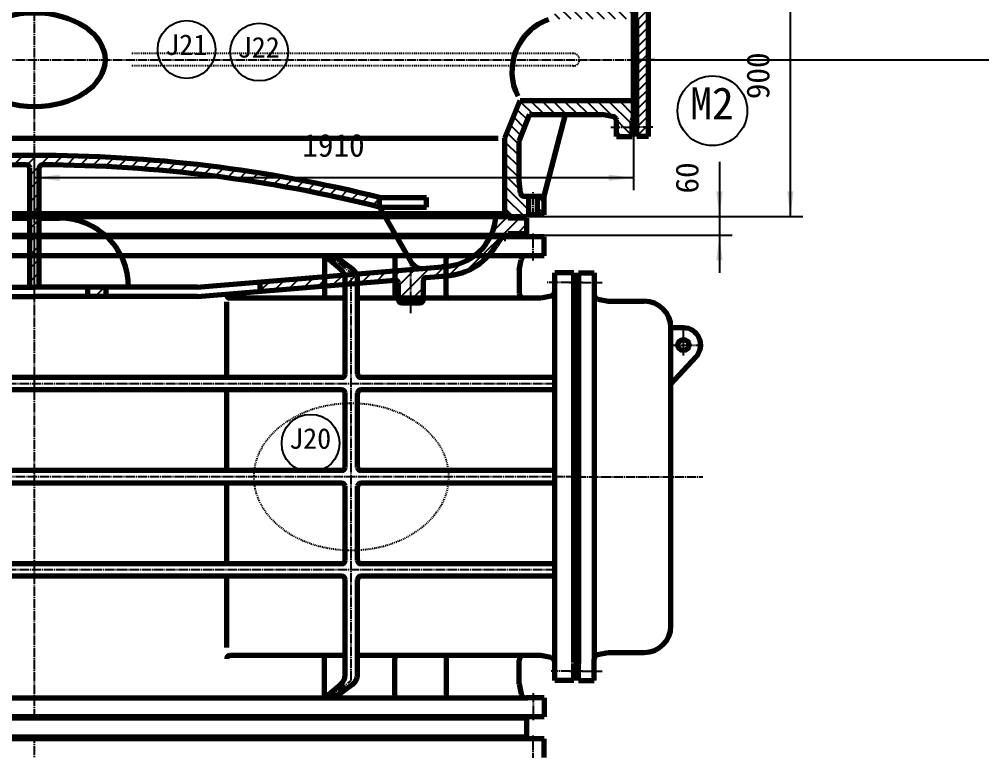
# Model space of a CAD drawing. Header units: millimetres. Extents: x -12040 to 11740, y -16820 to 16820.
# Drawn here: x -5204 to -2135, y -1161 to 1171 of the extents above; entities that cross this region are included whole.
import ezdxf

# ---------------------------------------------------------------- set-up
doc = ezdxf.new("R2010")
doc.units = ezdxf.units.MM
doc.linetypes.add('EB_DASH', pattern=[6, 3, -3])
doc.linetypes.add('EB_DASHDOT', pattern=[39, 30, -3, 3, -3])
for name, color, linetype, lineweight in [('CAXA0', 7, 'Continuous', 70), ('CAXA1', 1, 'EB_DASHDOT', 25), ('CAXA2', 6, 'EB_DASH', 25), ('CAXA3', 7, 'Continuous', 25), ('CAXA4', 3, 'Continuous', 25), ('CAXA5', 4, 'Continuous', 25)]:
    doc.layers.add(name, color=color, linetype=linetype, lineweight=lineweight)
doc.styles.add('UserTxtStyle1', font='SIMFANG.TTF')
doc.styles.add('UserTxtStyle2', font='SIMFANG.TTF')
doc.styles.add('标准', font='SIMFANG.TTF')
doc.dimstyles.new('标准', dxfattribs={"dimscale": 20, "dimtxt": 3.5, "dimasz": 4, "dimexe": 2, "dimexo": 0, "dimtad": 1, "dimdsep": 46, "dimtxsty": '标准', "dimcen": 0, "dimdle": 6, "dimaunit": 1, "dimazin": 2, "dimtfac": 1, "dimtdec": 3, "dimtmove": 0, "dimatfit": 3, "dimfxl": 0, "dimtolj": 1, "dimtzin": 0, "dimarcsym": 0})

# ---------------------------------------------------------------- blocks, each defined once
blk = doc.blocks.new('CAXBLOCK38', base_point=(-5155.2, -2657.6))
at = {"layer": 'CAXA0'}
for p, q in [((-3580, -1122.6), (-6726.3, -1122.6)), ((-3585.2, -1117.6), (-6725.2, -1117.6)), ((-3530.2, -1122.6), (-3580.2, -1122.6)), ((-3530.2, -1182.6), (-3530.2, -1122.6))]:
    blk.add_line(p, q, dxfattribs=at)
at = {"layer": 'CAXA0', "linetype": 'EB_DASHDOT', "lineweight": 25}
blk.add_line((-3565.2, -1197.7), (-3565.2, -1112.2), dxfattribs=at)
at = {"layer": 'CAXA0'}
blk.add_arc((-3580.2, -1117.6), 5, 180, 270, dxfattribs=at)
at = {"layer": 'CAXA1', "linetype": 'EB_DASHDOT', "lineweight": 25}
blk.add_line((-5155.2, -2657.6), (-5155.2, -1117.6), dxfattribs=at)
blk = doc.blocks.new('CAXBLOCK39', base_point=(-3426.2, -287.6))
at = {"layer": 'CAXA0'}
for p, q in [((-3421.2, 362.4), (-3371.2, 362.4)), ((-3421.2, 362.4), (-3421.2, -882.6)), ((-3371.2, 362.4), (-3371.2, -868.9)), ((-3426.2, 302.4), (-3421.2, 307.4)), ((-3426.2, -877.6), (-3426.2, 302.4)), ((-3359.2, 279), (-3326.2, 272.4)), ((-3326.2, 272.4), (-3211.2, 272.4)), ((-3126.2, -762.6), (-3126.2, 187.4)), ((-3086.2, 187.4), (-3126.2, 187.4)), ((-3126.2, 7.4), (-3045.7, 95.2)), ((-3359.2, -854.2), (-3326.2, -847.6)), ((-3326.2, -847.6), (-3211.2, -847.6)), ((-3426.2, -877.6), (-3421.2, -882.6)), ((-3421.2, -937.6), (-3421.2, -882.6)), ((-3371.2, -937.6), (-3371.2, -868.9)), ((-3421.2, -937.6), (-3371.2, -937.6))]:
    blk.add_line(p, q, dxfattribs=at)
at = {"layer": 'CAXA0', "linetype": 'EB_DASHDOT', "lineweight": 25}
for p, q in [((-3449.4, 332.4), (-3345.5, 332.4)), ((-3126.2, 132.4), (-3035.5, 132.4)), ((-3449.4, -907.6), (-3345.5, -907.6))]:
    blk.add_line(p, q, dxfattribs=at)
at = {"layer": 'CAXA0'}
blk.add_circle((-3086.2, 132.4), 17.5, dxfattribs=at)
for centre, radius, start, end in [((-3356.2, 293.7), 15, 180, 258.6901), ((-3211.2, 187.4), 85, 0, 90), ((-3086.2, 132.4), 55, 317.4797, 90), ((-3211.2, -762.6), 85, 270, 360), ((-3356.2, -868.9), 15, 101.3099, 180)]:
    blk.add_arc(centre, radius, start, end, dxfattribs=at)
at = {"layer": 'CAXA1', "linetype": 'EB_DASHDOT', "lineweight": 25}
blk.add_line((-3426.2, -287.6), (-3024, -287.6), dxfattribs=at)
at = {"layer": 'CAXA3', "linetype": 'Continuous', "lineweight": 25}
blk.add_line((-3086.2, 99.7), (-3086.2, 187.4), dxfattribs=at)
blk = doc.blocks.new('*CAXBLOCK108109')
at = {"layer": 'CAXA4', "linetype": 'Continuous', "lineweight": 25}
for points in [[(-2971.4, 542.4), (-2981.4, 622.4), (-2961.4, 622.4)], [(-2971.4, 482.4), (-2981.4, 402.4), (-2961.4, 402.4)]]:
    blk.add_hatch(color=0, dxfattribs=at).paths.add_polyline_path(points, flags=0)
at = {"layer": 'CAXA4', "color": 0, "linetype": 'Continuous', "lineweight": 25}
for p, q in [((-2971.4, 717), (-2971.4, 362.4)), ((-3585.2, 542.4), (-2931.4, 542.4)), ((-3585.2, 482.4), (-2931.4, 482.4))]:
    blk.add_line(p, q, dxfattribs=at)
at = {"layer": 'CAXA4', "color": 0, "linetype": 'Continuous', "lineweight": 25, "insert": (-3111.4, 615.7), "char_height": 72.993, "attachment_point": 1, "rotation": 90, "style": 'UserTxtStyle2'}
blk.add_mtext('\\fFangSong_GB2312|b0|i0|p34;60', dxfattribs=at)
blk = doc.blocks.new('*CAXBLOCK110111')
at = {"layer": 'CAXA4', "linetype": 'Continuous', "lineweight": 25}
for points in [[(-2745.3, 1442.4), (-2735.3, 1362.4), (-2755.3, 1362.4)], [(-2745.3, 542.4), (-2735.3, 622.4), (-2755.3, 622.4)]]:
    blk.add_hatch(color=0, dxfattribs=at).paths.add_polyline_path(points, flags=0)
at = {"layer": 'CAXA4', "color": 0, "linetype": 'Continuous', "lineweight": 25}
for p, q in [((-3385.2, 1442.4), (-2705.3, 1442.4)), ((-2745.3, 542.4), (-2745.3, 1442.4)), ((-3585.2, 542.4), (-2705.3, 542.4))]:
    blk.add_line(p, q, dxfattribs=at)
at = {"layer": 'CAXA4', "color": 0, "linetype": 'Continuous', "lineweight": 25, "insert": (-2885.3, 916.6), "char_height": 72.993, "attachment_point": 1, "rotation": 90, "style": 'UserTxtStyle2'}
blk.add_mtext('\\fFangSong_GB2312|b0|i0|p34;900', dxfattribs=at)
blk = doc.blocks.new('CAXBLOCK113', base_point=(-3269.9, 1272.7))
at = {"layer": 'CAXA5', "color": 0, "linetype": 'Continuous', "lineweight": 25}
for p, q in [((-3432.7, 1442.4), (-3378.7, 1388.4)), ((-3397.4, 1442.4), (-3378.7, 1423.7)), ((-3455.2, 1429.5), (-3401.5, 1375.8)), ((-3351.7, 1432.1), (-3330.2, 1410.6)), ((-3455.2, 1394.1), (-3408.2, 1347.2)), ((-3351.7, 1396.7), (-3332.4, 1377.4)), ((-3455.2, 1358.8), (-3410.2, 1313.8)), ((-3455.2, 1323.4), (-3411.7, 1279.9)), ((-3456.4, 1289.3), (-3421.8, 1254.7)), ((-3466.5, 1264.1), (-3431.8, 1229.3)), ((-3300.2, 1274.5), (-3283.1, 1257.4)), ((-3277.7, 1287.4), (-3250.2, 1259.9)), ((-3476.6, 1238.8), (-3410.2, 1172.4)), ((-3300.2, 1239.1), (-3245.2, 1184.1)), ((-3283.1, 1257.4), (-3245.2, 1219.5)), ((-3486.8, 1213.5), (-3445.6, 1172.4)), ((-3419.9, 1217.4), (-3374.9, 1172.4)), ((-3384.5, 1217.4), (-3339.5, 1172.4)), ((-3349.2, 1217.4), (-3304.2, 1172.4)), ((-3319, 1222.6), (-3268.8, 1172.4)), ((-3496.9, 1188.3), (-3480.9, 1172.4)), ((-3608, 910.5), (-3564.8, 867.4)), ((-3574.5, 912.4), (-3529.5, 867.4)), ((-3539.1, 912.4), (-3494.1, 867.4)), ((-3503.8, 912.4), (-3458.8, 867.4)), ((-3468.4, 912.4), (-3423.4, 867.4)), ((-3433.1, 912.4), (-3388.1, 867.4)), ((-3397.7, 912.4), (-3352.7, 867.4)), ((-3362.4, 912.4), (-3310.4, 860.4)), ((-3327, 912.4), (-3250.2, 835.6)), ((-3291.6, 912.4), (-3245.2, 865.9)), ((-3256.3, 912.4), (-3245.2, 901.3)), ((-3628.2, 860), (-3593.6, 825.4)), ((-3618.1, 885.2), (-3583.5, 850.6)), ((-3638.3, 834.7), (-3603.7, 800.1)), ((-3300.2, 850.2), (-3277.4, 827.4)), ((-3648.4, 809.5), (-3610.2, 771.3)), ((-3300.2, 814.9), (-3282.7, 797.4)), ((-3277.4, 827.4), (-3250.2, 800.2)), ((-3655.2, 781), (-3610.2, 736)), ((-3655.2, 745.6), (-3610.2, 700.6)), ((-3655.2, 710.3), (-3610.2, 665.3)), ((-3655.2, 674.9), (-3607.2, 626.9)), ((-3655.2, 639.6), (-3578.7, 563.1)), ((-3655.2, 604.2), (-3593.4, 542.4)), ((-3587.7, 607.4), (-3578.7, 598.4)), ((-3551.7, 606.8), (-3530.2, 585.3)), ((-3655.2, 568.8), (-3628.7, 542.4)), ((-3551.7, 571.4), (-3530.2, 549.9))]:
    blk.add_line(p, q, dxfattribs=at)
blk = doc.blocks.new('CAXBLOCK111', base_point=(-5155.2, 542.4))
at = {"layer": 'CAXA0'}
for p, q in [((-3245.2, 853.9), (-3245.2, 1230.9)), ((-3655.2, 792.4), (-3607.2, 912.4)), ((-3607.2, 912.4), (-3245.2, 912.4)), ((-3610.2, 783.7), (-3576.8, 867.4)), ((-3576.8, 867.4), (-3345.2, 867.4)), ((-3530.2, 607.4), (-3462.7, 867.4)), ((-3308.3, 860), (-3345.2, 867.4)), ((-3300.2, 797.4), (-3300.2, 850.2)), ((-3250.2, 797.4), (-3250.2, 848.9)), ((-6617.3, 792.4), (-3676.8, 792.4)), ((-3655.2, 552.4), (-3655.2, 792.4)), ((-3610.2, 657.4), (-3610.2, 783.7)), ((-3300.2, 797.4), (-3250.2, 797.4)), ((-3606.1, 616.4), (-3610.2, 657.4)), ((-3596.2, 607.4), (-3530.2, 607.4)), ((-3578.7, 547.4), (-3578.7, 607.4)), ((-3551.7, 547.4), (-3551.7, 607.4)), ((-3530.2, 547.4), (-3530.2, 607.4)), ((-3530.2, 547.4), (-3530.2, 607.4)), ((-6665.2, 552.4), (-3645.2, 552.4)), ((-3645.2, 542.4), (-3645.2, 552.4)), ((-6725.2, 542.4), (-3585.2, 542.4)), ((-3530.2, 547.4), (-3580.2, 547.4))]:
    blk.add_line(p, q, dxfattribs=at)
for centre, radius, start, end in [((-3457.6, 1005.2), 175.5, 109.6652, 206.6498), ((-3310.2, 850.2), 10, 0, 78.6901), ((-3245.2, 848.9), 5, 90, 180), ((-3596.2, 617.4), 10, 185.7106, 270), ((-3580.2, 542.4), 5, 90, 180)]:
    blk.add_arc(centre, radius, start, end, dxfattribs=at)
blk.add_ellipse((-5155.2, 1042.4), major_axis=(225, 0), ratio=0.666667, dxfattribs=at)
at = {"layer": 'CAXA1', "linetype": 'EB_DASHDOT', "lineweight": 25}
blk.add_line((-5155.2, 542.4), (-5155.2, 1442.4), dxfattribs=at)
at = {"layer": 'CAXA1'}
for p, q in [((-6893.2, 1042.4), (-3245.2, 1042.4)), ((-3317.7, 827.4), (-3232.5, 827.4)), ((-3565.2, 539.4), (-3565.2, 620.1))]:
    blk.add_line(p, q, dxfattribs=at)
at = {"layer": 'CAXA2', "color": 6, "linetype": 'EB_DASH', "lineweight": 25}
for p, q in [((-3437.9, 1062.4), (-4846.3, 1062.4)), ((-3437.9, 1022.4), (-4846.3, 1022.4))]:
    blk.add_line(p, q, dxfattribs=at)
blk.add_arc((-3437.9, 1042.4), 20, 270, 90, dxfattribs=at)
at = {"layer": 'CAXA5'}
blk.add_blockref('CAXBLOCK113', (-3269.9, 1272.7), dxfattribs=at)
blk = doc.blocks.new('CAXBLOCK120', base_point=(-5497, 707.8))
at = {"layer": 'CAXA5', "color": 0, "linetype": 'Continuous', "lineweight": 25}
for p, q in [((-5264.7, 706.1), (-5234.1, 736.7)), ((-5221.4, 706.9), (-5191.1, 737.2)), ((-5723.2, 671.8), (-5688.8, 706.2)), ((-5675, 677.6), (-5641.1, 711.5)), ((-5627.4, 682.8), (-5593.8, 716.3)), ((-5580.3, 687.5), (-5547.2, 720.6)), ((-5533.7, 691.6), (-5501, 724.3)), ((-5487.7, 695.2), (-5455.4, 727.5)), ((-5442.1, 698.3), (-5410.2, 730.3)), ((-5397.1, 700.9), (-5365.5, 732.5)), ((-5352.5, 703.1), (-5321.2, 734.4)), ((-5308.4, 704.8), (-5277.4, 735.7)), ((-5178.7, 707.2), (-5155.2, 730.7)), ((-5922.5, 642.2), (-5886, 678.7)), ((-5871.7, 650.6), (-5835.8, 686.5)), ((-5821.6, 658.3), (-5786.2, 693.7)), ((-5772.1, 665.3), (-5737.2, 700.2)), ((-5170.2, 673.2), (-5155.2, 688.2)), ((-6079.5, 612.5), (-6041.1, 650.8)), ((-6026.4, 623.2), (-5988.7, 660.9)), ((-5974.1, 633.1), (-5937, 670.1)), ((-5170.2, 630.8), (-5155.2, 645.8)), ((-6244.2, 575.1), (-6203.5, 615.8)), ((-6188.3, 588.5), (-6148.5, 628.3)), ((-6133.5, 600.9), (-6094.4, 640)), ((-5170.2, 588.4), (-5155.2, 603.4)), ((-5168.8, 547.4), (-5155.2, 561))]:
    blk.add_line(p, q, dxfattribs=at)
blk = doc.blocks.new('CAXBLOCK121', base_point=(-5000.2, 725))
at = {"layer": 'CAXA5', "color": 0, "linetype": 'Continuous', "lineweight": 25}
for p, q in [((-5155.2, 730.7), (-5148.5, 737.4)), ((-5155.2, 688.2), (-5106.4, 737.1)), ((-5094.1, 707), (-5064.6, 736.5)), ((-5052.4, 706.2), (-5023.1, 735.5)), ((-5011.1, 705.1), (-4982.1, 734.1)), ((-4970.2, 703.6), (-4941.4, 732.4)), ((-4929.6, 701.8), (-4901, 730.3)), ((-4889.3, 699.6), (-4861, 727.9)), ((-4849.4, 697.1), (-4821.3, 725.2)), ((-4809.8, 694.2), (-4781.9, 722.1)), ((-4770.5, 691.1), (-4742.9, 718.8)), ((-4731.6, 687.6), (-4704.1, 715.1)), ((-4693, 683.8), (-4665.7, 711.1)), ((-4654.6, 679.7), (-4627.5, 706.9)), ((-4616.6, 675.4), (-4589.6, 702.3)), ((-4578.8, 670.7), (-4552, 697.5)), ((-4541.3, 665.8), (-4514.7, 692.4)), ((-4504.1, 660.5), (-4477.7, 687)), ((-4467.2, 655), (-4440.9, 681.3)), ((-4430.5, 649.3), (-4404.4, 675.4)), ((-5155.2, 645.8), (-5140.2, 660.8)), ((-4394.1, 643.2), (-4368.1, 669.2)), ((-4358, 637), (-4332.1, 662.8)), ((-4322.1, 630.4), (-4296.4, 656.1)), ((-4286.4, 623.6), (-4260.9, 649.2)), ((-5155.2, 603.4), (-5140.2, 618.4)), ((-4251, 616.6), (-4225.6, 642)), ((-4215.9, 609.3), (-4190.6, 634.6)), ((-4181, 601.8), (-4155.8, 627)), ((-4146.3, 594.1), (-4121.3, 619.1)), ((-4111.9, 586.1), (-4086.9, 611)), ((-4077.6, 577.9), (-4055.2, 600.3)), ((-5155.2, 561), (-5140.2, 576))]:
    blk.add_line(p, q, dxfattribs=at)
blk = doc.blocks.new('CAXBLOCK122', base_point=(-5100.7, 431.9))
at = {"layer": 'CAXA5', "color": 0, "linetype": 'Continuous', "lineweight": 25}
for p, q in [((-5170.2, 546), (-5168.8, 547.4)), ((-5170.2, 503.5), (-5155.2, 518.5)), ((-5170.2, 461.1), (-5155.2, 476.1)), ((-5170.2, 418.7), (-5155.2, 433.7)), ((-5170.2, 376.3), (-5155.2, 391.3)), ((-5170.2, 333.8), (-5155.2, 348.8))]:
    blk.add_line(p, q, dxfattribs=at)
blk = doc.blocks.new('CAXBLOCK123', base_point=(-5097.8, 463.5))
at = {"layer": 'CAXA5', "color": 0, "linetype": 'Continuous', "lineweight": 25}
for p, q in [((-5155.2, 518.5), (-5140.2, 533.5)), ((-5155.2, 476.1), (-5140.2, 491.1)), ((-5155.2, 433.7), (-5140.2, 448.7)), ((-5155.2, 391.3), (-5140.2, 406.3)), ((-5155.2, 348.8), (-5140.2, 363.8)), ((-5144.3, 317.4), (-5140.2, 321.4))]:
    blk.add_line(p, q, dxfattribs=at)
blk = doc.blocks.new('CAXBLOCK124', base_point=(-4948.5, 299.7))
at = {"layer": 'CAXA5', "color": 0, "linetype": 'Continuous', "lineweight": 25}
for p, q in [((-5382.7, 291), (-5356.4, 317.4)), ((-4985.2, 306.7), (-4974.6, 317.4)), ((-4962.1, 287.4), (-4932.1, 317.4)), ((-5344, 287.4), (-5325.2, 306.1))]:
    blk.add_line(p, q, dxfattribs=at)
blk = doc.blocks.new('CAXBLOCK128', base_point=(-3387.3, 298.9))
at = {"layer": 'CAXA5', "color": 0, "linetype": 'Continuous', "lineweight": 25}
for p, q in [((-4020.2, 338.4), (-3987.3, 371.2)), ((-3955.2, 318.5), (-3894.8, 378.9)), ((-3955.2, 360.9), (-3941.1, 375)), ((-3881.4, 349.9), (-3857.2, 374)), ((-4390.3, 307.7), (-4357.4, 340.5)), ((-4344, 311.5), (-4311.2, 344.3)), ((-4297.7, 315.4), (-4264.9, 348.2)), ((-4251.5, 319.2), (-4218.7, 352)), ((-4205.2, 323), (-4172.4, 355.8)), ((-4159, 326.9), (-4126.1, 359.7)), ((-4112.7, 330.7), (-4079.9, 363.5)), ((-4066.4, 334.5), (-4033.6, 367.4)), ((-3995.2, 320.9), (-3955.2, 360.9)), ((-4435.2, 305.2), (-4403.7, 336.7)), ((-3995.2, 278.5), (-3955.2, 318.5)), ((-3955.2, 276), (-3915.2, 316)), ((-3963.9, 267.4), (-3955.2, 276)), ((-3920, 268.9), (-3916.7, 272.1))]:
    blk.add_line(p, q, dxfattribs=at)
blk = doc.blocks.new('CAXBLOCK129', base_point=(-3639, 505.8))
at = {"layer": 'CAXA5', "color": 0, "linetype": 'Continuous', "lineweight": 25}
for p, q in [((-3777.7, 368.7), (-3609, 537.4)), ((-3694.9, 493.9), (-3645.2, 543.6)), ((-3616.6, 487.4), (-3585.2, 518.8)), ((-3857.2, 374), (-3848.6, 382.7)), ((-3835, 353.8), (-3794.6, 394.2))]:
    blk.add_line(p, q, dxfattribs=at)
blk = doc.blocks.new('CAXBLOCK119', base_point=(-5155.2, 317.4))
at = {"layer": 'CAXA0'}
for p, q in [((-5170.2, 737.3), (-5170.2, 737.4)), ((-5140.2, 737.3), (-5140.2, 737.4)), ((-5170.2, 317.4), (-5170.2, 697.3)), ((-5140.2, 317.4), (-5140.2, 697.3)), ((-4055.2, 603.3), (-3905.2, 603.3)), ((-4055.2, 572.4), (-4055.2, 603.3)), ((-3905.2, 572.4), (-3905.2, 603.3)), ((-4055.2, 572.4), (-3905.2, 572.4)), ((-4055.2, 572.4), (-3954, 397)), ((-6245.2, 537.4), (-5170.2, 537.4)), ((-5140.2, 537.4), (-5075.2, 537.4)), ((-3645.2, 547.4), (-4041.9, 547.4)), ((-3645.2, 537.4), (-3645.2, 547.4)), ((-3585.2, 537.4), (-3645.2, 537.4)), ((-3585.2, 487.4), (-3585.2, 537.4)), ((-3664.5, 480), (-3682.9, 450.5)), ((-3645.2, 477.4), (-3666.1, 477.4)), ((-3645.2, 477.4), (-3645.2, 487.4)), ((-3585.2, 487.4), (-3645.2, 487.4)), ((-3683, 450.4), (-3682.9, 450.5)), ((-4637.7, 317.3), (-3842.8, 383.2)), ((-4635.2, 287.4), (-4006, 339.5)), ((-3915.2, 277.4), (-3915.2, 337.9)), ((-3906, 347.8), (-3840.4, 353.3)), ((-5675.2, 317.4), (-5155.2, 317.4)), ((-4635.2, 317.4), (-5155.2, 317.4)), ((-4985.2, 287.4), (-4985.2, 317.4)), ((-4927.7, 317.4), (-4927.7, 287.4)), ((-4435.2, 304), (-4435.2, 334.1)), ((-3995.2, 277.4), (-3995.2, 329.6)), ((-5675.2, 287.4), (-5155.2, 287.4)), ((-4635.2, 287.4), (-5155.2, 287.4)), ((-3985.2, 267.4), (-3925.2, 267.4))]:
    blk.add_line(p, q, dxfattribs=at)
at = {"layer": 'CAXA0', "linetype": 'EB_DASHDOT', "lineweight": 25}
blk.add_line((-3955.2, 234.2), (-3955.2, 409.7), dxfattribs=at)
at = {"layer": 'CAXA0'}
for centre, radius, start, end in [((-5155.2, -3841.6), 4579, 90, 103.8999), ((-5155.2, -3841.6), 4579, 76.1001, 90), ((-5155.2, -3841.6), 4549, 90.3156, 103.9935), ((-5180.2, 697.3), 10, 0, 90.3156), ((-5130.2, 697.3), 10, 89.6844, 180), ((-5155.2, -3841.6), 4549, 76.0065, 89.6844), ((-5075.2, 317.4), 220, 0, 90), ((-3857.2, 556.6), 174, 270, 356.9658), ((-3660.2, 477.4), 5, 0, 147.9745), ((-3857.2, 556.6), 204, 270, 328.6347), ((-3919.3, 417), 40, 210, 274.74), ((-4005.2, 329.6), 10, 0, 94.74), ((-3905.2, 337.9), 10, 94.74, 180), ((-3985.2, 277.4), 10, 180, 270), ((-3925.2, 277.4), 10, 270, 360)]:
    blk.add_arc(centre, radius, start, end, dxfattribs=at)
at = {"layer": 'CAXA1', "linetype": 'EB_DASHDOT', "lineweight": 25}
blk.add_line((-5155.2, 287.4), (-5155.2, 737.4), dxfattribs=at)
at = {"layer": 'CAXA2', "linetype": 'EB_DASH', "lineweight": 25}
for p in [(-6268.6, 547.4), (-4041.9, 547.4)]:
    blk.add_line(p, (-5155.2, 547.4), dxfattribs=at)
at = {"layer": 'CAXA3', "linetype": 'Continuous', "lineweight": 25}
for p, q in [((-3660.2, 468.3), (-3660.2, 480.4)), ((-3655.2, 477.4), (-3655.2, 464.2))]:
    blk.add_line(p, q, dxfattribs=at)
at = {"layer": 'CAXA5'}
for name, p in [('CAXBLOCK120', (-5497, 707.8)), ('CAXBLOCK121', (-5000.2, 725)), ('CAXBLOCK122', (-5100.7, 431.9)), ('CAXBLOCK123', (-5097.8, 463.5)), ('CAXBLOCK129', (-3639, 505.8)), ('CAXBLOCK128', (-3387.3, 298.9)), ('CAXBLOCK124', (-4948.5, 299.7))]:
    blk.add_blockref(name, p, dxfattribs=at)
blk = doc.blocks.new('CAXBLOCK130', base_point=(-5155.2, -1057.6))
at = {"layer": 'CAXA0'}
for p, q in [((-3580, 477.4), (-6726.3, 477.4)), ((-3585.2, 482.4), (-6725.2, 482.4)), ((-3530.2, 477.4), (-3580.2, 477.4)), ((-3530.2, 417.4), (-3530.2, 477.4)), ((-3588.1, 417.4), (-6729.8, 417.4)), ((-4230.6, 417.4), (-4230.6, 282.4)), ((-4230.6, 417.4), (-4179.5, 374.4)), ((-4198.9, 417.4), (-4141.3, 374.4)), ((-4006.9, 407.4), (-4006.9, 292.4)), ((-3843.2, 292.4), (-3843.2, 407.4)), ((-3610.2, 372.4), (-3603.8, 404.5)), ((-3530.2, 417.4), (-3588.1, 417.4)), ((-3610.2, 372.4), (-3610.2, 298.4)), ((-4165.2, 39.4), (-4165.2, 343.7)), ((-4125.2, 39.4), (-4125.2, 342.3)), ((-3436.2, 362.4), (-3496.2, 362.4)), ((-3496.2, -879.7), (-3496.2, 362.4)), ((-3436.2, -880.1), (-3436.2, 362.4)), ((-3431.2, 302.4), (-3436.2, 307.4)), ((-4165.7, 282.4), (-4532.4, 282.4)), ((-4144.7, 282.4), (-4145.2, 282.4)), ((-3594.2, 282.4), (-4126.5, 282.4)), ((-3541.2, 282.4), (-3594.2, 282.4)), ((-3509.1, 288.8), (-3541.2, 282.4)), ((-3431.2, -877.6), (-3431.2, 302.4)), ((-4542.4, 29.4), (-4542.4, 270.9)), ((-4175.2, 29.4), (-6135.2, 29.4)), ((-3496.2, 29.4), (-4115.2, 29.4)), ((-4175.2, -10.6), (-6135.2, -10.6)), ((-4542.4, -267.6), (-4542.4, -10.6)), ((-4165.2, -257.6), (-4165.2, -20.6)), ((-4125.2, -257.6), (-4125.2, -20.6)), ((-3496.2, -10.6), (-4115.2, -10.6)), ((-4175.2, -267.6), (-5856.3, -267.6)), ((-3496.2, -267.6), (-4115.2, -267.6)), ((-4175.2, -307.6), (-5856.3, -307.6)), ((-4542.4, -564.6), (-4542.4, -307.6)), ((-4165.2, -554.6), (-4165.2, -317.6)), ((-4125.2, -554.6), (-4125.2, -317.6)), ((-3496.2, -307.6), (-4115.2, -307.6)), ((-4175.2, -564.6), (-6135.2, -564.6)), ((-3496.2, -564.6), (-4115.2, -564.6)), ((-4175.2, -604.6), (-6135.2, -604.6)), ((-4542.4, -831.6), (-4542.4, -604.6)), ((-3496.2, -604.6), (-4115.2, -604.6)), ((-4165.2, -919), (-4165.2, -614.6)), ((-4125.2, -917.6), (-4125.2, -614.6)), ((-4165.2, -857.6), (-4532.4, -857.6)), ((-4230.6, -992.6), (-4230.6, -857.6)), ((-3594.2, -857.6), (-4125.2, -857.6)), ((-3843.2, -857.6), (-3843.2, -982.6)), ((-3541.2, -857.6), (-3594.2, -857.6)), ((-3541.2, -857.6), (-3594.2, -857.6)), ((-3509.1, -864.1), (-3541.2, -857.6)), ((-4006.9, -982.6), (-4006.9, -867.6)), ((-3610.2, -947.6), (-3610.2, -873.6)), ((-3496.2, -937.6), (-3496.2, -879.7)), ((-3431.2, -877.6), (-3436.2, -882.6)), ((-3436.2, -937.6), (-3436.2, -882.6)), ((-4230.6, -992.6), (-4179.5, -949.6)), ((-4198.9, -992.6), (-4141.3, -949.6)), ((-3610.2, -947.6), (-3603.8, -979.8)), ((-3436.2, -937.6), (-3496.2, -937.6)), ((-6780.2, -992.6), (-3581.9, -992.6)), ((-3530.2, -992.6), (-3588.1, -992.6)), ((-3530.2, -992.6), (-3530.2, -1052.6)), ((-3580.2, -1052.6), (-6780.2, -1052.6)), ((-3585.2, -1057.6), (-6725.2, -1057.6)), ((-3585.2, -1057.6), (-6725.2, -1057.6)), ((-3530.2, -1052.6), (-3580.2, -1052.6))]:
    blk.add_line(p, q, dxfattribs=at)
at = {"layer": 'CAXA0', "linetype": 'EB_DASHDOT', "lineweight": 25}
for p, q in [((-3565.2, 402.3), (-3565.2, 487.8)), ((-4145.2, -936.6), (-4145.2, 364.4)), ((-3406.6, 332.4), (-3523.1, 332.4)), ((-3496.2, 9.4), (-6879.2, 9.4)), ((-3431.2, -287.6), (-6879.2, -287.6)), ((-3496.2, -584.6), (-6879.2, -584.6)), ((-3407.9, -907.6), (-3508.1, -907.6)), ((-3565.2, -977.6), (-3565.2, -1063.1))]:
    blk.add_line(p, q, dxfattribs=at)
at = {"layer": 'CAXA0'}
for centre, radius, start, end in [((-3580.2, 482.4), 5, 180, 270), ((-3996.9, 407.4), 10, 90, 180), ((-3833.2, 407.4), 10, 90, 180), ((-3588.1, 401.4), 16, 90, 168.6901), ((-4205.2, 343.7), 40, 0, 49.941), ((-4165.2, 342.3), 40, 0, 53.258), ((-4532.4, 292.4), 10, 180, 270), ((-3996.9, 292.4), 10, 180, 270), ((-3833.2, 292.4), 10, 180, 270), ((-3594.2, 298.4), 16, 180, 270), ((-3512.2, 304.5), 16, 281.3099, 360), ((-4175.2, 39.4), 10, 270, 360), ((-4115.2, 39.4), 10, 180, 270), ((-4175.2, -20.6), 10, 0, 90), ((-4115.2, -20.6), 10, 90, 180), ((-4175.2, -257.6), 10, 270, 360), ((-4115.2, -257.6), 10, 180, 270), ((-4175.2, -317.6), 10, 0, 90), ((-4115.2, -317.6), 10, 90, 180), ((-4175.2, -554.6), 10, 270, 360), ((-4115.2, -554.6), 10, 180, 270), ((-4175.2, -614.6), 10, 0, 90), ((-4115.2, -614.6), 10, 90, 180), ((-4532.4, -867.6), 10, 90, 180), ((-3996.9, -867.6), 10, 90, 180), ((-3594.2, -873.6), 16, 90, 180), ((-3512.2, -879.7), 16, 0, 78.6901), ((-4205.2, -919), 40, 310.059, 360), ((-4165.2, -917.6), 40, 306.742, 360), ((-3588.1, -976.6), 16, 191.3099, 270), ((-3996.9, -982.6), 10, 180, 270), ((-3833.2, -982.6), 10, 180, 270), ((-3580.2, -1057.6), 5, 90, 180)]:
    blk.add_arc(centre, radius, start, end, dxfattribs=at)
at = {"layer": 'CAXA0', "linetype": 'EB_DASH', "lineweight": 25}
blk.add_ellipse((-4145.2, -287.6), major_axis=(310, 0), ratio=0.758065, dxfattribs=at)
at = {"layer": 'CAXA1', "linetype": 'EB_DASHDOT', "lineweight": 25}
for p, q in [((-5155.2, -1057.6), (-5155.2, 482.4)), ((-4217.7, 419.2), (-4146.5, 362.8)), ((-4217.7, -994.5), (-4146.5, -938.1))]:
    blk.add_line(p, q, dxfattribs=at)
blk = doc.blocks.new('*CAXBLOCK147148')
at = {"layer": 'CAXA4', "linetype": 'Continuous', "lineweight": 25}
for points in [[(-5155.2, 666), (-5075.2, 676), (-5075.2, 656)], [(-3245.2, 666), (-3325.2, 676), (-3325.2, 656)]]:
    blk.add_hatch(color=0, dxfattribs=at).paths.add_polyline_path(points, flags=0)
at = {"layer": 'CAXA4', "color": 0, "linetype": 'Continuous', "lineweight": 25}
for p, q in [((-3245.2, 853.9), (-3245.2, 626)), ((-5155.2, 542.4), (-5155.2, 706)), ((-3245.2, 666), (-5155.2, 666))]:
    blk.add_line(p, q, dxfattribs=at)
at = {"layer": 'CAXA4', "color": 0, "linetype": 'Continuous', "lineweight": 25, "insert": (-4301.3, 806), "char_height": 72.993, "attachment_point": 1, "style": 'UserTxtStyle2'}
blk.add_mtext('\\fFangSong_GB2312|b0|i0|p34;1910', dxfattribs=at)
blk = doc.blocks.new('*CAXBLOCK197198')
at = {"layer": 'CAXA4', "linetype": 'Continuous', "lineweight": 25}
for points in [[(-1257, 1042.4), (-1267, 962.4), (-1247, 962.4)], [(-1257, -14137.6), (-1267, -14057.6), (-1247, -14057.6)]]:
    blk.add_hatch(color=0, dxfattribs=at).paths.add_polyline_path(points, flags=0)
at = {"layer": 'CAXA4', "color": 0, "linetype": 'Continuous', "lineweight": 25}
for p, q in [((-3245.2, 1042.4), (-1217, 1042.4)), ((-1257, 1042.4), (-1257, -14137.6)), ((-3425.2, -14137.6), (-1217, -14137.6))]:
    blk.add_line(p, q, dxfattribs=at)
at = {"layer": 'CAXA4', "color": 0, "linetype": 'Continuous', "lineweight": 25, "insert": (-1397, -6674.1), "char_height": 72.993, "attachment_point": 1, "rotation": 90, "style": 'UserTxtStyle2'}
blk.add_mtext('\\fFangSong_GB2312|b0|i0|p34;15180', dxfattribs=at)
blk = doc.blocks.new('*CAXBLOCK265266')
at = {"layer": 'CAXA4', "linetype": 'Continuous', "lineweight": 25}
for points in [[(-693.2, 15782.4), (-703.2, 15702.4), (-683.2, 15702.4)], [(-693.2, -14137.6), (-703.2, -14057.6), (-683.2, -14057.6)]]:
    blk.add_hatch(color=0, dxfattribs=at).paths.add_polyline_path(points, flags=0)
at = {"layer": 'CAXA4', "color": 0, "linetype": 'Continuous', "lineweight": 25}
for p, q in [((-4539.2, 15782.4), (-653.2, 15782.4)), ((-693.2, 15782.4), (-693.2, -14137.6)), ((-3425.2, -14137.6), (-653.2, -14137.6))]:
    blk.add_line(p, q, dxfattribs=at)
at = {"layer": 'CAXA4', "color": 0, "linetype": 'Continuous', "lineweight": 25, "insert": (-833.2, 695.9), "char_height": 72.993, "attachment_point": 1, "rotation": 90, "style": 'UserTxtStyle2'}
blk.add_mtext('\\fFangSong_GB2312|b0|i0|p34;29920', dxfattribs=at)
blk = doc.blocks.new('CAXBLOCK293', base_point=(-3218, 1203.7))
at = {"layer": 'CAXA5', "color": 0, "linetype": 'Continuous', "lineweight": 25}
for p, q in [((-3238, 1220.1), (-3200.7, 1257.4)), ((-3238, 1191.8), (-3198, 1231.8)), ((-3235, 1251.4), (-3229, 1257.4)), ((-3235, 1166.5), (-3198, 1203.5)), ((-3235, 1138.2), (-3198, 1175.2)), ((-3235, 1109.9), (-3198, 1146.9)), ((-3235, 1081.7), (-3198, 1118.7)), ((-3235, 1053.4), (-3198, 1090.4)), ((-3217.8, 1042.4), (-3198, 1062.1))]:
    blk.add_line(p, q, dxfattribs=at)
blk = doc.blocks.new('CAXBLOCK294', base_point=(-3214.5, 1266.8))
at = {"layer": 'CAXA5', "color": 0, "linetype": 'Continuous', "lineweight": 25}
for p, q in [((-3235, 1279.7), (-3227.3, 1287.4)), ((-3229, 1257.4), (-3199, 1287.4)), ((-3200.7, 1257.4), (-3198, 1260.1))]:
    blk.add_line(p, q, dxfattribs=at)
blk = doc.blocks.new('CAXBLOCK295', base_point=(-3207.6, 966.1))
at = {"layer": 'CAXA5', "color": 0, "linetype": 'Continuous', "lineweight": 25}
for p, q in [((-3235, 1025.1), (-3217.8, 1042.4)), ((-3235, 996.8), (-3198, 1033.8)), ((-3235, 968.5), (-3198, 1005.5)), ((-3235, 940.2), (-3198, 977.2)), ((-3235, 912), (-3198, 949)), ((-3235, 883.7), (-3198, 920.7)), ((-3235, 855.4), (-3198, 892.4)), ((-3234.8, 827.4), (-3198, 864.1)), ((-3206.5, 827.4), (-3198, 835.8))]:
    blk.add_line(p, q, dxfattribs=at)
blk = doc.blocks.new('CAXBLOCK296', base_point=(-3212.2, 814.6))
at = {"layer": 'CAXA5', "color": 0, "linetype": 'Continuous', "lineweight": 25}
for p, q in [((-3235, 798.8), (-3206.5, 827.4)), ((-3235, 827.1), (-3234.8, 827.4)), ((-3208.2, 797.4), (-3198, 807.5))]:
    blk.add_line(p, q, dxfattribs=at)
blk = doc.blocks.new('CAXBLOCK292', base_point=(-3177.9, 1042.4))
at = {"layer": 'CAXA0'}
for p, q in [((-3235, 1233.9), (-3235, 1287.4)), ((-3198, 1287.4), (-3235, 1287.4)), ((-3198, 1042.4), (-3198, 1287.4)), ((-3235, 1233.9), (-3238, 1230.9)), ((-3238, 1042.4), (-3238, 1230.9)), ((-3235, 1172.4), (-3238, 1172.4)), ((-3235, 1042.4), (-3235, 1172.4)), ((-3238, 853.9), (-3238, 1052.8)), ((-3235, 797.4), (-3235, 1050.3)), ((-3198, 797.4), (-3198, 1042.4)), ((-3235, 850.9), (-3238, 853.9)), ((-3198, 797.4), (-3235, 797.4))]:
    blk.add_line(p, q, dxfattribs=at)
at = {"layer": 'CAXA1'}
for p, q in [((-3177.7, 1257.4), (-3255.1, 1257.4)), ((-3184.2, 827.4), (-3248.7, 827.4))]:
    blk.add_line(p, q, dxfattribs=at)
at = {"layer": 'CAXA1', "linetype": 'EB_DASHDOT', "lineweight": 25}
blk.add_line((-3177.9, 1042.4), (-3254.9, 1042.4), dxfattribs=at)
at = {"layer": 'CAXA5', "linetype": 'Continuous', "lineweight": 25}
for name, p in [('CAXBLOCK294', (-3214.5, 1266.8)), ('CAXBLOCK293', (-3218, 1203.7)), ('CAXBLOCK295', (-3207.6, 966.1)), ('CAXBLOCK296', (-3212.2, 814.6))]:
    blk.add_blockref(name, p, dxfattribs=at)

msp = doc.modelspace()

# ---------------------------------------------------------------- linework, layer by layer
at = {"layer": 'CAXA0'}
msp.add_line((-3585.221, -1117.632), (-3585.221, -1057.632), dxfattribs=at)
at = {"layer": 'CAXA3', "linetype": 'Continuous', "lineweight": 25}
for centre, radius in [((-4670.16, 1074.961), 92.17), ((-4438.787, 1066.69), 92.17), ((-2994.015, 879.586), 111.224), ((-4275.006, -180.682), 92.17)]:
    msp.add_circle(centre, radius, dxfattribs=at)

# ---------------------------------------------------------------- block references
at = {"layer": 'CAXA0'}
for name, p in [('CAXBLOCK111', (-5155.221, 542.368)), ('CAXBLOCK119', (-5155.221, 317.368)), ('CAXBLOCK130', (-5155.221, -1057.632)), ('CAXBLOCK39', (-3426.221, -287.632)), ('CAXBLOCK38', (-5155.221, -2657.632))]:
    msp.add_blockref(name, p, dxfattribs=at)
at = {"layer": 'CAXA0', "linetype": 'Continuous', "lineweight": 25}
msp.add_blockref('CAXBLOCK292', (-3177.933, 1042.368), dxfattribs=at)

# ---------------------------------------------------------------- texts
at = {"layer": 'CAXA4', "linetype": 'Continuous', "lineweight": 25, "attachment_point": 1, "style": 'UserTxtStyle1'}
for s, insert, char_height in [('\\fFangSong_GB2312|b0|i0|p34;J21', (-4738.518, 1123.139), 65.69343), ('\\fFangSong_GB2312|b0|i0|p34;J22', (-4507.145, 1114.869), 65.69343), ('\\fFangSong_GB2312|b0|i0|p34;M2', (-3064.888, 954.361), 102.18978), ('\\fFangSong_GB2312|b0|i0|p34;J20', (-4343.365, -132.504), 65.69343)]:
    msp.add_mtext(s, dxfattribs=dict(at, insert=insert, char_height=char_height))

# ---------------------------------------------------------------- dimensions: what is measured, and where the dimension line sits
at = {"layer": 'CAXA4', "linetype": 'Continuous', "lineweight": 25}
for base, p1, text, picture, middle in [((-693.151, 883.856), (-4539.221, 15782.368), '\\fFangSong_GB2312;29920', '*CAXBLOCK265266', (-783.151, 822.368)), ((-1256.976, -13769.306), (-3245.221, 1042.368), '\\fFangSong_GB2312;15180', '*CAXBLOCK197198', (-1346.976, -6547.632))]:
    dim = msp.add_linear_dim(base=base, p1=p1, p2=(-3425.221, -14137.632), angle=270, text=text, dimstyle='标准', dxfattribs=at)
    dim.commit()
    dim.dimension.update_dxf_attribs({"geometry": picture, "text_midpoint": middle})
at = {"layer": 'CAXA4'}
for base, p1, p2, angle, text, picture, middle in [((-2745.317, 883.856), (-3585.221, 542.368), (-3385.221, 1442.368), 90, '\\fFangSong_GB2312;900', '*CAXBLOCK110111', (-2835.317, 992.368)), ((-3388.828, 666.049), (-3245.221, 853.868), (-5155.221, 542.368), 180, '\\fFangSong_GB2312;1910', '*CAXBLOCK147148', (-4200.221, 756.049)), ((-2971.424, 666.049), (-3585.221, 542.368), (-3585.221, 482.368), 90, '\\fFangSong_GB2312;60', '*CAXBLOCK108109', (-3061.424, 666.049))]:
    dim = msp.add_linear_dim(base=base, p1=p1, p2=p2, angle=angle, text=text, dimstyle='标准', dxfattribs=at)
    dim.commit()
    dim.dimension.update_dxf_attribs({"geometry": picture, "text_midpoint": middle})

doc.saveas('drawing.dxf')
